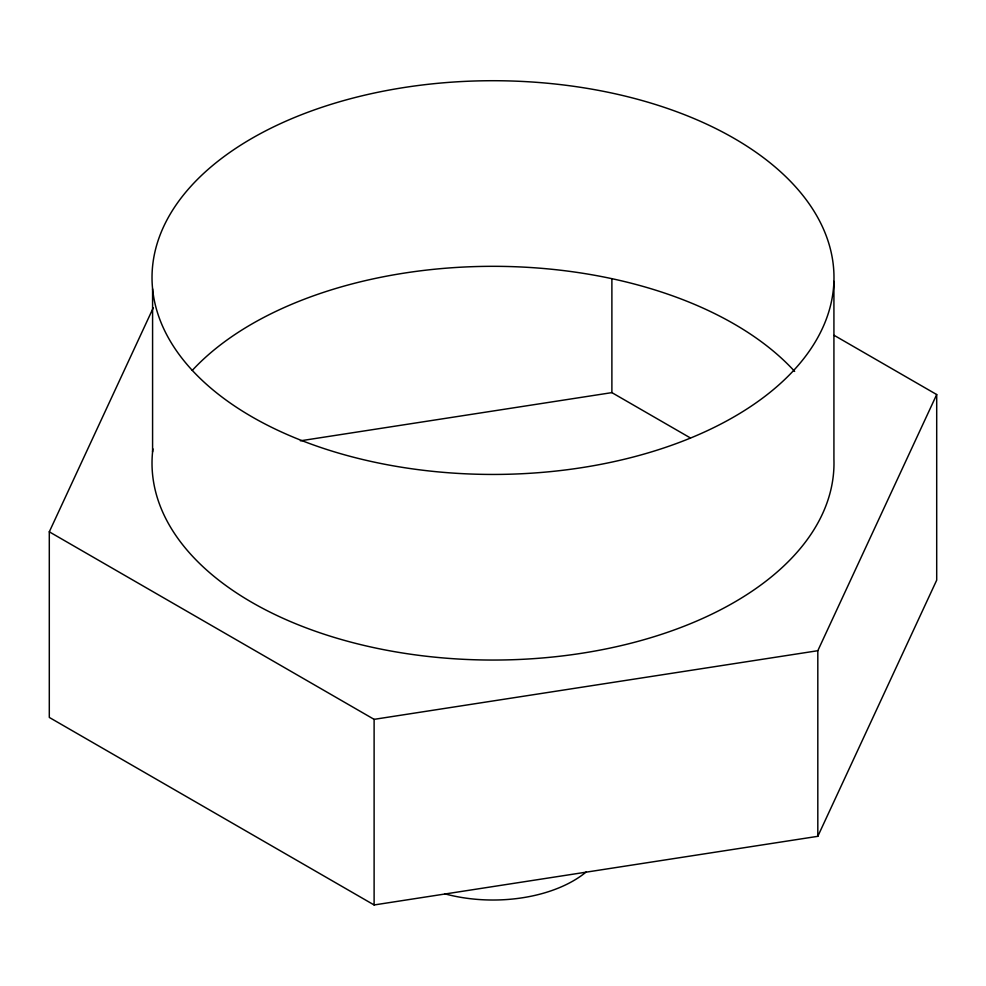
<?xml version="1.0" encoding="UTF-8"?>
<svg xmlns="http://www.w3.org/2000/svg" width="986" height="986" viewBox="0 0 986 986"><rect width="100%" height="100%" fill="white"/><g stroke="black" fill="none" stroke-linecap="round" stroke-linejoin="round"><path stroke-width="1.48" d="M833.922 281.355A340.983 196.867 0 0 1 316.888 446.153A340.983 196.867 0 0 1 328.202 105.231A340.983 196.867 0 0 1 833.922 281.355L833.922 459.414A340.983 196.867 0 0 1 483.867 659.979A340.983 196.867 0 0 1 152.916 448.876M834.193 335.363L936.7 394.548L936.7 580.15L817.813 836.325L374.113 904.963L49.3 717.438L49.3 531.824L153.323 307.681M817.813 836.325L817.813 650.711L936.7 394.548M300.385 440.816L611.887 392.625L690.434 437.969M49.3 531.824L374.113 719.349L817.813 650.711M611.887 279.112L611.887 392.625M374.113 719.349L374.113 904.963M152.583 288.886L152.583 451.884M192.245 370.428A340.983 196.867 0 0 1 493.961 266.319A340.983 196.867 0 0 1 794.654 371.402M586.103 872.043A113.661 65.618 0 0 1 444.969 893.871"/></g></svg>
